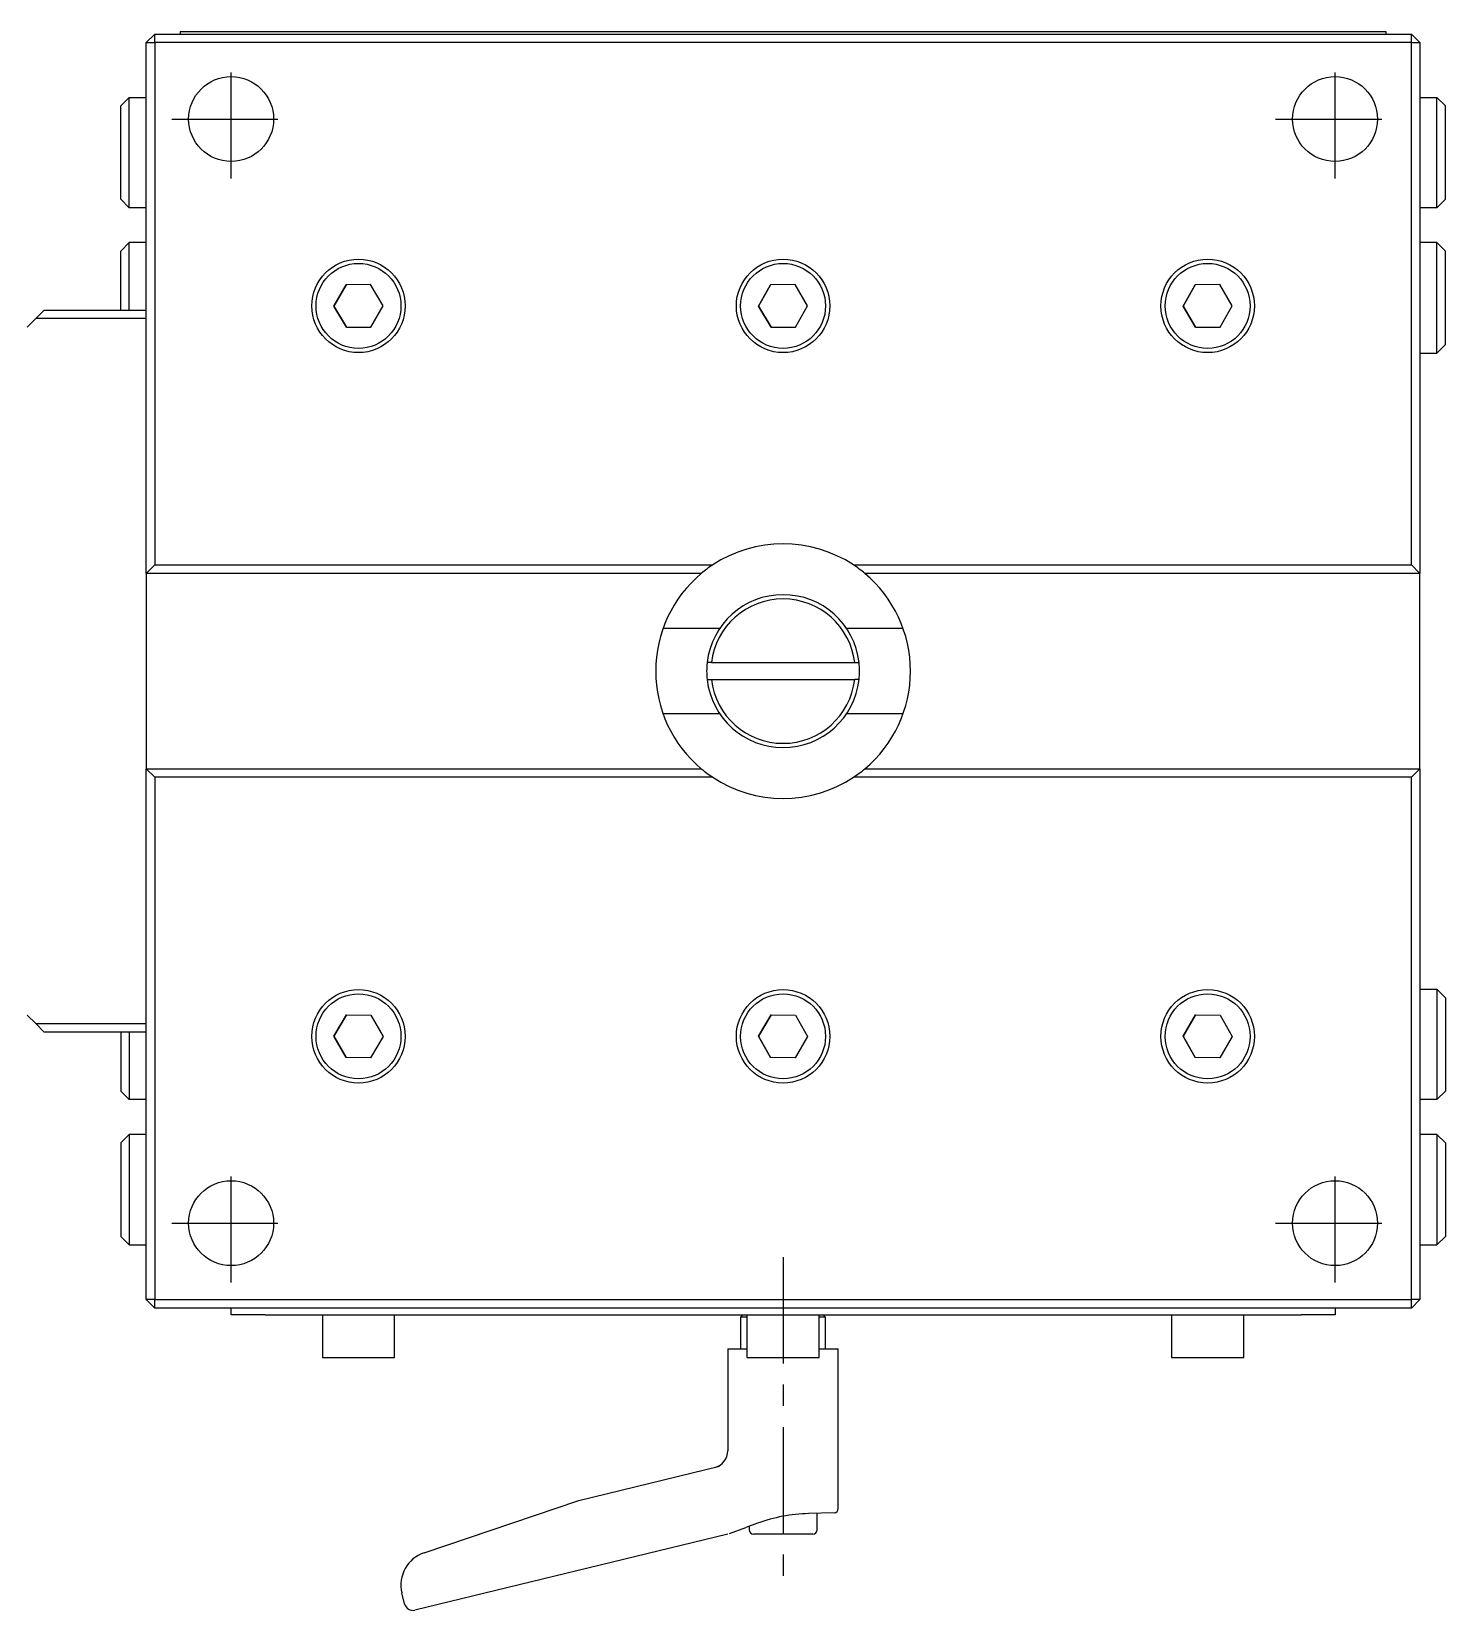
# Model space of a CAD drawing. Extents: x 10 to 774, y 6 to 318.
# Drawn here: x 607 to 773.5, y 72 to 257.9 of the extents above; entities that cross this region are included whole.
import ezdxf

# ---------------------------------------------------------------- set-up
doc = ezdxf.new("R2010")
doc.units = 0
doc.header["$LTSCALE"] = 10
doc.linetypes.add('CENTER', pattern=[2, 1.25, -0.25, 0.25, -0.25])
doc.layers.get('0').update_dxf_attribs({"linetype": 'CONTINUOUS'})
doc.layers.add('CENTER', color=1, linetype='CENTER')

msp = doc.modelspace()

# ---------------------------------------------------------------- linework, layer by layer
at = {"color": 7, "linetype": 'CONTINUOUS'}
for p, q in [((620.5, 256.621019), (621.5, 257.621019)), ((620.5, 256.621019), (621.5, 256.621019)), ((620.5, 194.121019), (620.5, 256.621019)), ((621.5, 256.621019), (621.5, 257.621019)), ((621.5, 257.621019), (769.5, 257.621019)), ((769.5, 256.621019), (621.5, 256.621019)), ((621.5, 256.621019), (621.5, 195.121019)), ((624.5, 257.921019), (766.5, 257.921019)), ((624.5, 257.921019), (624.5, 257.621019)), ((766.5, 257.921019), (766.5, 257.621019)), ((769.5, 256.621019), (769.5, 257.621019)), ((770.5, 256.621019), (769.5, 257.621019)), ((769.5, 256.621019), (770.5, 256.621019)), ((769.5, 195.121019), (769.5, 256.621019)), ((770.5, 256.621019), (770.5, 194.121019)), ((617.5, 249.171019), (618.5, 250.171019)), ((617.5, 238.171019), (617.5, 249.171019)), ((618.5, 237.171019), (618.5, 250.171019)), ((618.5, 250.171019), (620.5, 250.171019)), ((770.5, 250.171019), (772.5, 250.171019)), ((772.5, 237.171019), (772.5, 250.171019)), ((772.5, 250.171019), (773.5, 249.171019)), ((773.5, 238.171019), (773.5, 249.171019)), ((618.5, 237.171019), (617.5, 238.171019)), ((773.5, 238.171019), (772.5, 237.171019)), ((620.5, 237.171019), (618.5, 237.171019)), ((772.5, 237.171019), (770.5, 237.171019)), ((618.5, 233.071019), (617.5, 232.071019)), ((618.5, 225.121019), (618.5, 233.071019)), ((620.5, 233.071019), (618.5, 233.071019)), ((772.5, 233.071019), (770.5, 233.071019)), ((772.5, 220.071019), (772.5, 233.071019)), ((773.5, 232.071019), (772.5, 233.071019)), ((617.5, 225.121019), (617.5, 232.071019)), ((773.5, 221.071019), (773.5, 232.071019)), ((644.034042, 228.107844), (642.613367, 225.594875)), ((642.613367, 225.594875), (644.034042, 228.107844)), ((646.920675, 228.133988), (644.034042, 228.107844)), ((648.386633, 225.647163), (646.920675, 228.133988)), ((694.034042, 228.107844), (692.613367, 225.594875)), ((692.613367, 225.594875), (694.034042, 228.107844)), ((696.920675, 228.133988), (694.034042, 228.107844)), ((698.386633, 225.647163), (696.920675, 228.133988)), ((744.034042, 228.107844), (742.613367, 225.594875)), ((742.613367, 225.594875), (744.034042, 228.107844)), ((746.920675, 228.133988), (744.034042, 228.107844)), ((748.386633, 225.647163), (746.920675, 228.133988)), ((607.5, 224.121019), (608.5, 225.121019)), ((608.5, 225.121019), (620.5, 225.121019)), ((642.613367, 225.594875), (644.079325, 223.108049)), ((644.079325, 223.108049), (642.613367, 225.594875)), ((646.965958, 223.134193), (648.386633, 225.647163)), ((692.613367, 225.594875), (694.079325, 223.108049)), ((694.079325, 223.108049), (692.613367, 225.594875)), ((696.965958, 223.134193), (698.386633, 225.647163)), ((742.613367, 225.594875), (744.079325, 223.108049)), ((744.079325, 223.108049), (742.613367, 225.594875)), ((746.965958, 223.134193), (748.386633, 225.647163)), ((607.5, 224.121019), (606.5, 223.121019)), ((620.5, 224.121019), (607.5, 224.121019)), ((644.079325, 223.108049), (646.965958, 223.134193)), ((694.079325, 223.108049), (696.965958, 223.134193)), ((744.079325, 223.108049), (746.965958, 223.134193)), ((770.5, 220.071019), (772.5, 220.071019)), ((772.5, 220.071019), (773.5, 221.071019)), ((621.5, 195.121019), (620.5, 194.121019)), ((685.86932, 194.121019), (620.5, 194.121019)), ((620.5, 194.121019), (620.5, 171.121019)), ((621.5, 195.121019), (687.208438, 195.121019)), ((703.791562, 195.121019), (769.5, 195.121019)), ((770.5, 194.121019), (705.13068, 194.121019)), ((770.5, 194.121019), (769.5, 195.121019)), ((770.5, 171.121019), (770.5, 194.121019)), ((688.016685, 187.621019), (681.357864, 187.621019)), ((709.642136, 187.621019), (702.983315, 187.621019)), ((687.059028, 183.621019), (686.555728, 183.621019)), ((687.059028, 183.621019), (703.940972, 183.621019)), ((703.940972, 183.621019), (704.444272, 183.621019)), ((686.555728, 181.621019), (687.059028, 181.621019)), ((687.059028, 181.621019), (703.940972, 181.621019)), ((704.444272, 181.621019), (703.940972, 181.621019)), ((681.357864, 177.621019), (688.016685, 177.621019)), ((702.983315, 177.621019), (709.642136, 177.621019)), ((620.5, 108.621019), (620.5, 171.121019)), ((620.5, 171.121019), (621.5, 170.121019)), ((620.5, 171.121019), (685.86932, 171.121019)), ((705.13068, 171.121019), (770.5, 171.121019)), ((769.5, 170.121019), (770.5, 171.121019)), ((770.5, 171.121019), (770.5, 108.621019)), ((621.5, 170.121019), (621.5, 108.621019)), ((687.208438, 170.121019), (621.5, 170.121019)), ((769.5, 170.121019), (703.791562, 170.121019)), ((769.5, 108.621019), (769.5, 170.121019)), ((770.5, 145.171019), (772.5, 145.171019)), ((772.5, 145.171019), (772.5, 132.171019)), ((772.5, 145.171019), (773.5, 144.171019)), ((773.5, 144.171019), (773.5, 133.171019)), ((606.5, 142.121019), (607.5, 141.121019)), ((642.613367, 139.647163), (644.079325, 142.133988)), ((644.079325, 142.133988), (642.613367, 139.647163)), ((644.079325, 142.133988), (646.965958, 142.107844)), ((646.965958, 142.107844), (648.386633, 139.594875)), ((692.613367, 139.647163), (694.079325, 142.133988)), ((694.079325, 142.133988), (692.613367, 139.647163)), ((694.079325, 142.133988), (696.965958, 142.107844)), ((696.965958, 142.107844), (698.386633, 139.594875)), ((742.613367, 139.647163), (744.079325, 142.133988)), ((744.079325, 142.133988), (742.613367, 139.647163)), ((744.079325, 142.133988), (746.965958, 142.107844)), ((746.965958, 142.107844), (748.386633, 139.594875)), ((607.5, 141.121019), (620.5, 141.121019)), ((608.5, 140.121019), (607.5, 141.121019)), ((620.5, 140.121019), (608.5, 140.121019)), ((617.5, 140.121019), (617.5, 133.171019)), ((618.5, 140.121019), (618.5, 132.171019)), ((644.034042, 137.134193), (642.613367, 139.647163)), ((642.613367, 139.647163), (644.034042, 137.134193)), ((648.386633, 139.594875), (646.920675, 137.108049)), ((694.034042, 137.134193), (692.613367, 139.647163)), ((692.613367, 139.647163), (694.034042, 137.134193)), ((698.386633, 139.594875), (696.920675, 137.108049)), ((744.034042, 137.134193), (742.613367, 139.647163)), ((742.613367, 139.647163), (744.034042, 137.134193)), ((748.386633, 139.594875), (746.920675, 137.108049)), ((646.920675, 137.108049), (644.034042, 137.134193)), ((696.920675, 137.108049), (694.034042, 137.134193)), ((746.920675, 137.108049), (744.034042, 137.134193)), ((618.5, 132.171019), (617.5, 133.171019)), ((620.5, 132.171019), (618.5, 132.171019)), ((772.5, 132.171019), (770.5, 132.171019)), ((773.5, 133.171019), (772.5, 132.171019)), ((618.5, 128.071019), (617.5, 127.071019)), ((617.5, 127.071019), (617.5, 116.071019)), ((618.5, 128.071019), (618.5, 115.071019)), ((620.5, 128.071019), (618.5, 128.071019)), ((772.5, 128.071019), (770.5, 128.071019)), ((772.5, 128.071019), (772.5, 115.071019)), ((773.5, 127.071019), (772.5, 128.071019)), ((773.5, 127.071019), (773.5, 116.071019)), ((617.5, 116.071019), (618.5, 115.071019)), ((772.5, 115.071019), (773.5, 116.071019)), ((618.5, 115.071019), (620.5, 115.071019)), ((770.5, 115.071019), (772.5, 115.071019)), ((621.5, 108.621019), (620.5, 108.621019)), ((621.5, 107.621019), (620.5, 108.621019)), ((621.5, 108.621019), (769.5, 108.621019)), ((621.5, 107.621019), (621.5, 108.621019)), ((770.5, 108.621019), (769.5, 108.621019)), ((769.5, 107.621019), (769.5, 108.621019)), ((769.5, 107.621019), (770.5, 108.621019)), ((769.5, 107.621019), (621.5, 107.621019)), ((630.5, 106.821019), (630.5, 107.621019)), ((634.5, 106.821019), (630.5, 106.821019)), ((634.5, 106.821019), (641.25, 106.821019)), ((641.25, 106.821019), (749.75, 106.821019)), ((641.25, 106.821019), (641.25, 101.821019)), ((649.75, 101.821019), (649.75, 106.821019)), ((690.75, 106.821019), (690.5, 106.571019)), ((691.25, 106.571019), (690.5, 106.571019)), ((690.5, 106.571019), (690.5, 102.821019)), ((691.25, 106.821019), (691.25, 101.821019)), ((699.75, 106.821019), (741.25, 106.821019)), ((699.75, 101.821019), (699.75, 106.821019)), ((700.5, 106.571019), (699.75, 106.571019)), ((700.5, 106.571019), (700.25, 106.821019)), ((700.5, 102.821019), (700.5, 106.571019)), ((741.25, 106.821019), (741.25, 101.821019)), ((749.75, 106.821019), (756.5, 106.821019)), ((749.75, 101.821019), (749.75, 106.821019)), ((760.5, 106.821019), (756.5, 106.821019)), ((760.5, 107.621019), (760.5, 106.821019)), ((689, 102.821019), (691.25, 102.821019)), ((689, 102.821019), (689, 90.826088)), ((699.75, 102.821019), (702, 102.821019)), ((702, 84.013108), (702, 102.821019)), ((641.25, 101.821019), (649.75, 101.821019)), ((691.25, 101.821019), (699.75, 101.821019)), ((741.25, 101.821019), (749.75, 101.821019)), ((671.442308, 84.98478), (688.019566, 89.015729)), ((653.219065, 78.824685), (671.442308, 84.98478)), ((692.5, 82.294915), (691.09637, 81.784035)), ((691.5, 81.930944), (691.5, 81.521019)), ((701.513115, 83.513281), (698.5, 83.434217)), ((699.5, 81.521019), (699.5, 83.460457)), ((689, 81.021019), (652.136726, 72.057295)), ((689.190269, 81.090271), (691.09637, 81.784035)), ((695.5, 81.021019), (692, 81.021019)), ((699, 81.021019), (695.5, 81.021019)), ((650.928763, 72.792705), (650.613256, 74.090225))]:
    msp.add_line(p, q, dxfattribs=at)
for centre, radius in [((630.5, 247.621019), 5), ((760.5, 247.621019), 5), ((645.5, 225.621019), 5.5), ((645.5, 225.621019), 5), ((695.5, 225.621019), 5.5), ((695.5, 225.621019), 5), ((745.5, 225.621019), 5.5), ((745.5, 225.621019), 5), ((645.5, 139.621019), 5.5), ((695.5, 139.621019), 5.5), ((745.5, 139.621019), 5.5), ((645.5, 139.621019), 5), ((695.5, 139.621019), 5), ((745.5, 139.621019), 5), ((630.5, 117.621019), 5), ((760.5, 117.621019), 5)]:
    msp.add_circle(centre, radius, dxfattribs=at)
for centre, radius, start, end in [((695.5, 182.621019), 15, 56.44269, 123.55731), ((695.5, 182.621019), 15, 129.944505, 230.055495), ((695.5, 182.621019), 15, 123.55731, 129.944505), ((695.5, 182.621019), 15, 50.055495, 56.44269), ((695.5, 182.621019), 15, 309.944505, 50.055495), ((695.5, 182.621019), 9, 6.37937, 173.62063), ((695.5, 182.621019), 8.5, 6.756327, 173.243673), ((695.5, 182.621019), 9, 173.62063, 186.37937), ((695.5, 182.621019), 9, 353.62063, 6.37937), ((695.5, 182.621019), 9, 186.37937, 353.62063), ((695.5, 182.621019), 8.5, 186.756327, 353.243673), ((695.5, 182.621019), 15, 230.055495, 236.44269), ((695.5, 182.621019), 15, 303.55731, 309.944505), ((695.5, 182.621019), 15, 236.44269, 303.55731), ((687, 90.826088), 2, 283.666877, 0), ((701.5, 84.013108), 0.5, 271.503079, 0), ((698.998383, 64.440755), 19, 91.503079, 110), ((692, 81.521019), 0.5, 180, 270), ((699, 81.521019), 0.5, 270, 0), ((654.5, 75.035331), 4, 108.677056, 193.666877), ((651.900449, 73.028981), 1, 193.666877, 283.666877)]:
    msp.add_arc(centre, radius, start, end, dxfattribs=at)
at = {"layer": 'CENTER', "color": 1, "linetype": 'CENTER'}
for p, q in [((630.5, 240.621019), (630.5, 254.621019)), ((760.5, 240.621019), (760.5, 254.621019)), ((623.5, 247.621019), (637.5, 247.621019)), ((753.5, 247.621019), (767.5, 247.621019)), ((630.5, 110.621019), (630.5, 124.621019)), ((760.5, 110.621019), (760.5, 124.621019)), ((623.5, 117.621019), (637.5, 117.621019)), ((753.5, 117.621019), (767.5, 117.621019)), ((695.5, 113.621019), (695.5, 75.021019))]:
    msp.add_line(p, q, dxfattribs=at)

doc.saveas('drawing.dxf')
